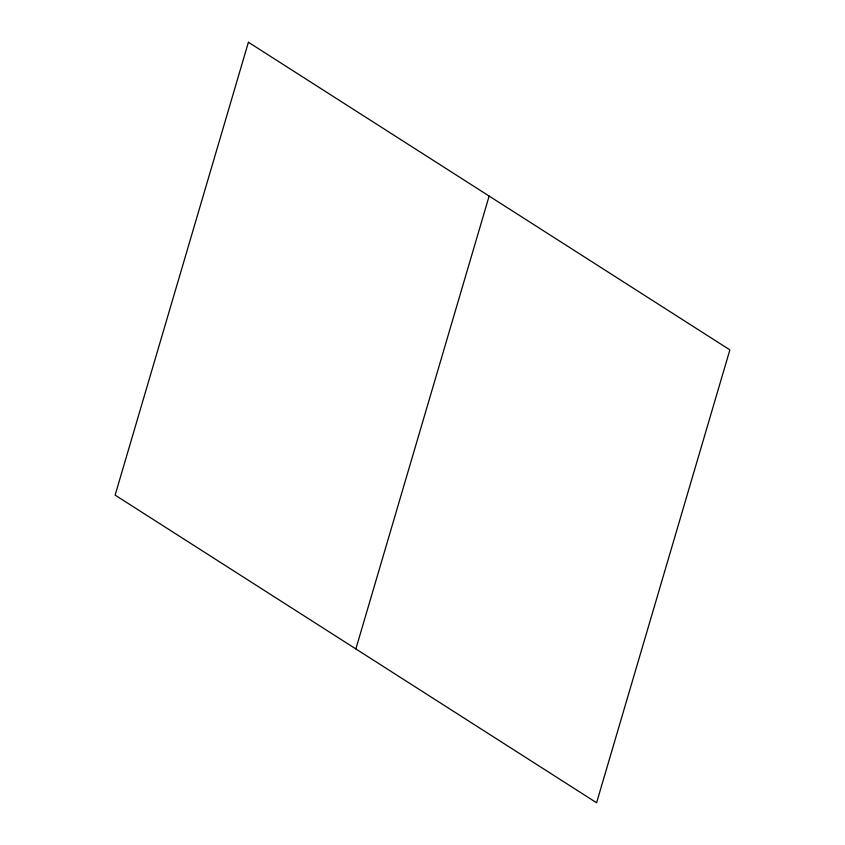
<?xml version="1.0" encoding="UTF-8"?>
<svg xmlns="http://www.w3.org/2000/svg" width="845" height="845" viewBox="0 0 845 845"><rect width="100%" height="100%" fill="white"/><g stroke="black" fill="none" stroke-linecap="round" stroke-linejoin="round"><path stroke-width="1.27" d="M355.861 648.939L489.139 196.061M248.409 42.25L115.121 495.117L596.591 802.75L729.879 349.883L248.409 42.25"/></g></svg>
